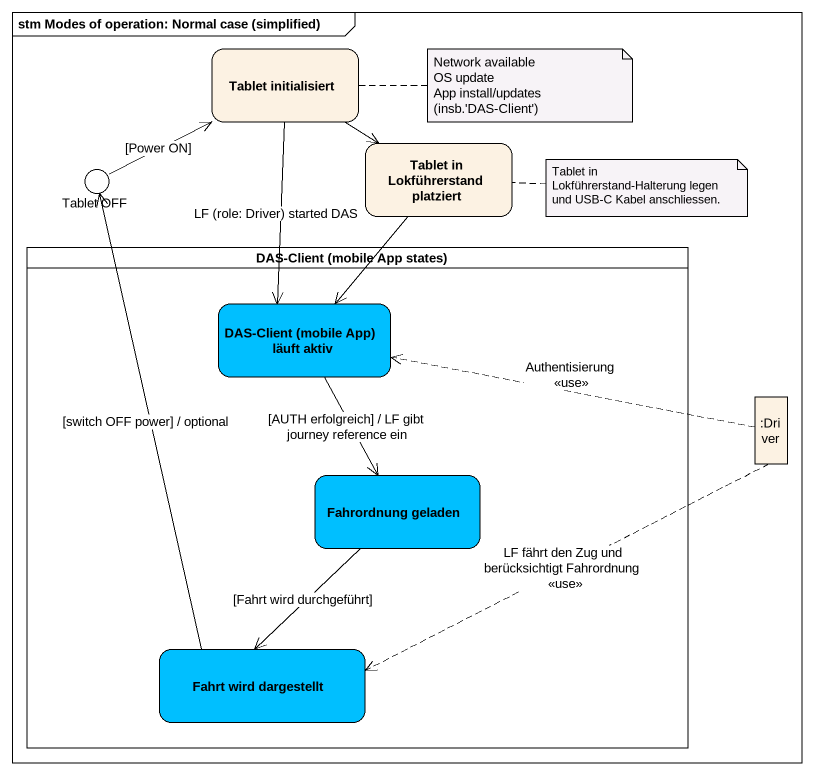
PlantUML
@startuml
mainframe stm Modes of operation: Normal case (simplified)
hide empty description
state "Tablet initialisiert" as Tablet_initialisiert
state "Tablet in Lokführerstand platziert" as Tablet_in_Lokführerstand
state "Tablet OFF" as Tablet_OFF <<choice>>
state "DAS-Client (mobile App states)" as DAS_Client_mobile_App_states <<partition>> {
  state "DAS-Client (mobile App) läuft aktiv" as DAS_Client_mobile_App_läuft #00BFFF
  state "Fahrordnung geladen" as Fahrordnung_geladen #00BFFF
  state "Fahrt wird dargestellt" as Fahrt_wird_dargestellt #00BFFF
}
state ":Driver" as Driver <<object>>
Tablet_initialisiert --> Tablet_in_Lokführerstand
Tablet_initialisiert --> DAS_Client_mobile_App_läuft : LF (role: Driver) started DAS
Tablet_in_Lokführerstand --> DAS_Client_mobile_App_läuft
Tablet_OFF -right-> Tablet_initialisiert : [Power ON]
DAS_Client_mobile_App_läuft --> Fahrordnung_geladen : [AUTH erfolgreich] / LF gibt journey reference ein
Driver -left[dashed]-> DAS_Client_mobile_App_läuft : Authentisierung\n<<use>>
Driver -left[dashed]-> Fahrt_wird_dargestellt : LF fährt den Zug und berücksichtigt Fahrordnung\n<<use>>
Fahrordnung_geladen --> Fahrt_wird_dargestellt : [Fahrt wird durchgeführt]
Fahrt_wird_dargestellt -up-> Tablet_OFF : [switch OFF power] / optional
note right of Tablet_initialisiert
  Network available
  OS update
  App install/updates (insb.'DAS-Client')
end note
note right of Tablet_in_Lokführerstand : Tablet in Lokführerstand-Halterung legen und USB-C Kabel anschliessen.
@enduml
